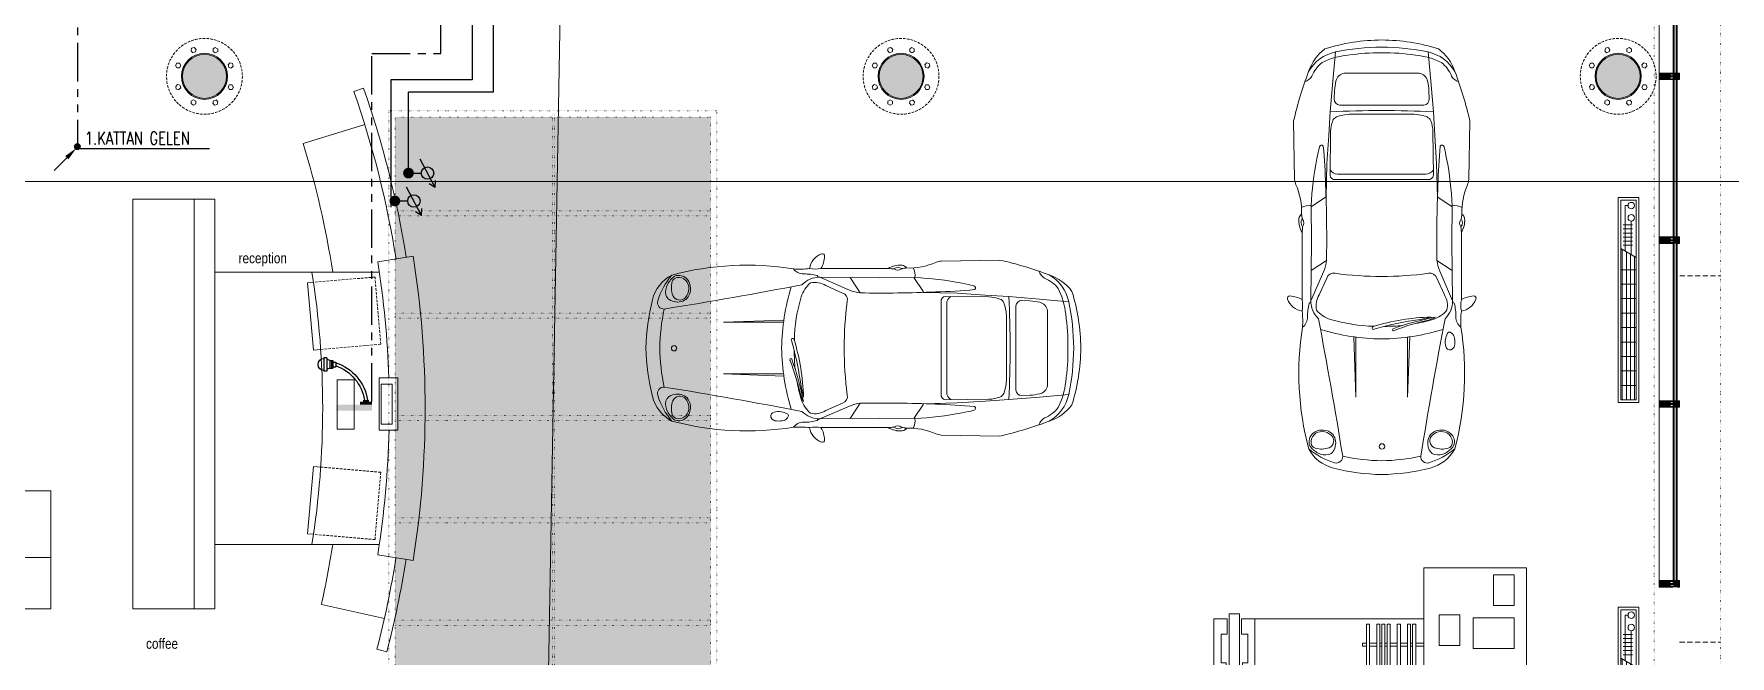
# Model space of a CAD drawing. Extents: x -9058 to 11890, y 0 to 8106.
# Drawn here: x 2339 to 3994, y 1580 to 2187 of the extents above; entities that cross this region are included whole.
import ezdxf
from ezdxf.xclip import XClip

# ---------------------------------------------------------------- set-up
doc = ezdxf.new("R2010")
doc.units = 0
doc.header["$LTSCALE"] = 10
doc.header["$MEASUREMENT"] = 0
doc.header["$XCLIPFRAME"] = 0
for name, pattern in [('DOT2', [0.125, 0, -0.125]), ('HIDDEN', [0.375, 0.25, -0.125]), ('PHANTOM2', [1.25, 0.625, -0.125, 0.125, -0.125, 0.125, -0.125])]:
    doc.linetypes.add(name, pattern=pattern)
doc.layers.get('0').update_dxf_attribs({"color": 9, "lineweight": 9})
for name, color, linetype, lineweight in [('01', 9, 'Continuous', 9), ('03S', 255, 'Continuous', 9), ('04', 9, 'Continuous', 9), ('05', 9, 'Continuous', 9), ('05V', 9, 'Continuous', 9), ('06C', 9, 'Continuous', 9), ('06D', 9, 'Continuous', 9), ('09', 9, 'Continuous', 9), ('10', 9, 'Continuous', 9), ('15', 9, 'Continuous', 9), ('20', 9, 'DOT2', 9), ('21', 9, 'Continuous', 9), ('35', 9, 'Continuous', 9), ('E-10W ACİL ANONS İÇİN HOPARLÖR (SIVAÜSTÜ) (YANGINA DAYANIKLI)', 7, 'Continuous', 30), ('E-AŞAĞIDAN GELEN HAT', 7, 'Continuous', 30), ('E-KABLO', 7, 'Continuous', 30), ('E-MİKROFON', 7, 'Continuous', 30), ('E-SES AYAR ANAHTARI', 7, 'Continuous', 30), ('E-YANGIN', 7, 'Continuous', 30), ('E-YAZI', 7, 'Continuous', 30)]:
    doc.layers.add(name, color=color, linetype=linetype, lineweight=lineweight)
doc.styles.add('ILGAZ', font='txttw.shx')
doc.styles.add('MuuM_TEXT-STANDART', font='ARIALN.TTF')

# ---------------------------------------------------------------- blocks, each defined once
blk = doc.blocks.new('p-prs-kolon-02')
h = blk.add_hatch(color=255)
h.dxf.hatch_style = 1
edge = h.paths.add_edge_path()
edge.add_arc((0, 0), 22.5, 0, 360)
for radius in [22.5, 21.5]:
    blk.add_circle((0, 0), radius)
at = {"layer": '20', "linetype": 'HIDDEN'}
for points in [[(-12.5, 27.5), (-9.9, 28.1), (-8.1, 26.3), (-8.8, 23.8), (-11.3, 23.1), (-13.1, 25), (-12.5, 27.5)], [(10.6, 28.2), (12.9, 26.9), (12.9, 24.3), (10.6, 23), (8.4, 24.3), (8.4, 26.9), (10.6, 28.2)], [(-28.2, 10.6), (-26.9, 12.9), (-24.3, 12.9), (-23, 10.6), (-24.3, 8.4), (-26.9, 8.4), (-28.2, 10.6)], [(27.5, 12.5), (28.1, 9.9), (26.3, 8.1), (23.8, 8.8), (23.1, 11.3), (25, 13.1), (27.5, 12.5)], [(-27.5, -12.5), (-28.1, -9.9), (-26.3, -8.1), (-23.8, -8.8), (-23.1, -11.3), (-25, -13.1), (-27.5, -12.5)], [(28.2, -10.6), (26.9, -12.9), (24.3, -12.9), (23, -10.6), (24.3, -8.4), (26.9, -8.4), (28.2, -10.6)], [(-10.6, -28.2), (-12.9, -26.9), (-12.9, -24.3), (-10.6, -23), (-8.4, -24.3), (-8.4, -26.9), (-10.6, -28.2)], [(12.5, -27.5), (9.9, -28.1), (8.1, -26.3), (8.8, -23.8), (11.3, -23.1), (13.1, -25), (12.5, -27.5)]]:
    blk.add_lwpolyline(points, dxfattribs=at)
blk.add_circle((0, 0), 37, dxfattribs=at)
blk = doc.blocks.new('p-dog-profil_kapali')
at = {"layer": '03S'}
h = blk.add_hatch(color=256, dxfattribs=at)
h.dxf.hatch_style = 1
h.paths.add_polyline_path([(-3.2, 0), (3.2, 0), (3.2, -13.5), (2.2, -13.5), (2.2, -10.5), (1.5, -10.5), (0.5, -11.5), (0.5, -13.5), (1, -13.5), (1, -14.5), (3, -14.5), (3, -16.5), (1, -16.5), (1, -18.5), (1.8, -18.5), (1.8, -17.5), (3.2, -17.5), (3.2, -20), (-3.2, -20), (-3.2, -17.5), (-1.8, -17.5), (-1.8, -18.5), (-1, -18.5), (-1, -16.5), (-3, -16.5), (-3, -14.5), (-1, -14.5), (-1, -13.5), (-0.5, -13.5), (-0.5, -11.5), (-1.5, -10.5), (-2.3, -10.5), (-2.3, -13.5), (-3.2, -13.5)])
for p in [(3, -15.2), (3, -15.8)]:
    blk.add_point(p)
at = {"layer": '10'}
for points in [[(3.2, -10.5), (-3.2, -10.5), (-3.2, 0), (3.2, 0)], [(-1, -13.5), (1, -13.5), (1, -18.5), (-1, -18.5)], [(3.2, -20), (-3.2, -20), (-3.2, -18.5), (3.2, -18.5)]]:
    blk.add_lwpolyline(points, close=True, dxfattribs=at)
for points in [[(-3.3, -10.5), (-2.3, -10.5), (-2.3, -13.5), (-3.2, -13.5)], [(-3.2, -8), (-3.2, -8), (-1.8, -8), (-1.8, -10.5)], [(-3.2, -10.5), (-3.2, -10.5), (3.2, -10.5)], [(-3.2, -13.5), (-3.2, -10.5)], [(-1, -14.5), (-1, -14.5), (-3, -14.5), (-3, -16.5), (-1, -16.5)], [(1.8, -10), (-1.8, -10)], [(-0.5, -17.5), (-0.5, -17.5), (-0.5, -11.5), (-1.5, -10.5), (-1.5, -10.5)], [(1.5, -10.5), (1.5, -10.5), (0.5, -11.5), (0.5, -17.5)], [(1, -14.5), (1, -14.5), (3, -14.5), (3, -16.5), (1, -16.5)], [(3.2, -8), (3.2, -8), (1.8, -8), (1.8, -10.5)], [(3.2, -10.5), (2.2, -10.5), (2.2, -13.5), (3.2, -13.5), (3.2, -10.5)], [(-3.2, -18.5), (-3.2, -17.5), (-1.8, -17.5), (-1.8, -18.5)], [(1, -18.5), (1, -17.5), (-1, -17.5), (-1, -18.5)], [(1.8, -18.5), (1.8, -17.5), (3.2, -17.5), (3.2, -18.5)]]:
    blk.add_lwpolyline(points, dxfattribs=at)
blk = doc.blocks.new('p-cph_cam_dyn1601')
at = {"layer": '06C'}
blk.add_lwpolyline([(3.2, 0), (652.5, 0)], dxfattribs=at)
at = {"layer": '15'}
for points in [[(1, -13.5), (654.7, -13.5)], [(1, -14), (654.7, -14)], [(1, -14.5), (654.7, -14.5)], [(1, -16.5), (654.7, -16.5)], [(1, -17), (654.7, -17)], [(1, -17.5), (654.7, -17.5)]]:
    blk.add_lwpolyline(points, dxfattribs=at)
for p in [(0, 0), (175.7, 0), (335.7, 0), (495.7, 0), (655.7, 0)]:
    blk.add_blockref('p-dog-profil_kapali', p)
blk = doc.blocks.new('A$C38B13A8F')
for p, q in [((280.6, 0), (80.6, 0)), ((80.6, 0), (80.6, -20)), ((280.6, -20), (280.6, 0)), ((80.6, -20), (280.6, -20))]:
    blk.add_line(p, q)
at = {"color": 252}
for p, q in [((229.9, -4), (83, -4)), ((227.5, -8), (83, -8)), ((225.2, -12), (83, -12)), ((222.9, -16), (83, -16)), ((222, -17.5), (230.8, -2.5)), ((257.7, -12.8), (224.8, -12.7)), ((272.8, -6.8), (228.3, -6.8)), ((234.1, -5), (234.1, -14.1)), ((238.1, -5), (238.1, -14.1)), ((242.1, -5), (242.1, -14.1)), ((246, -5), (246, -14.1)), ((250, -5), (250, -14.1)), ((254, -5), (254, -14.1)), ((272.8, -9.6), (272.8, -6.8))]:
    blk.add_line(p, q, dxfattribs=at)
at = {"color": 252, "linetype": 'Continuous'}
for p, q in [((97.2, -17.5), (97.2, -2.5)), ((111.3, -17.5), (111.3, -2.5)), ((125.4, -17.5), (125.4, -2.5)), ((139.5, -17.5), (139.5, -2.5)), ((153.6, -17.5), (153.6, -2.5)), ((167.8, -17.5), (167.8, -2.5)), ((181.9, -17.5), (181.9, -2.5)), ((196, -17.5), (196, -2.5)), ((210.1, -17.5), (210.1, -2.5))]:
    blk.add_line(p, q, dxfattribs=at)
blk.add_lwpolyline([(278.1, -2.5), (278.1, -17.5), (83, -17.5), (83, -2.5)], close=True)
at = {"color": 252}
for centre in [(260.8, -12.8), (272.8, -12.8)]:
    blk.add_circle(centre, 3.18, dxfattribs=at)
blk = doc.blocks.new('prs-plan')
for points in [[(325, 0, 0.073985), (239, 554, 0.153936), (16, 714, 0.035069), (-466, 860), (-1037, 850, 0.080758), (-1089, 837, -0.111291), (-1375, 782, 0.222022), (-1420, 809, 0.155977), (-1555, 777), (-2211, 777, 0.115278), (-2175, 896, 0.541385), (-2206, 919, 0.273922), (-2323, 777, -0.044974), (-2479, 773, 0.105774), (-3667, 713, 0.212201), (-3856, 472, 0.055723), (-3920, 0, 0.055723), (-3856, -472, 0.212201), (-3667, -713, 0.105774), (-2479, -773, -0.044974), (-2323, -777, 0.273922), (-2206, -919, 0.541385), (-2175, -896, 0.115278), (-2211, -777), (-1555, -777, 0.155977), (-1420, -809, 0.222022), (-1375, -782, -0.111291), (-1089, -837, 0.080758), (-1037, -850), (-466, -860, 0.035069), (16, -714, 0.153936), (239, -554, 0.073985)], [(16, -714, -0.035069), (-466, -860), (-1037, -850, -0.080758), (-1089, -837, 0.111291), (-1375, -782, -0.231444), (-1423, -809, -0.153464), (-1555, -777), (-2211, -777, -0.115278), (-2175, -896, -0.541385), (-2206, -919, -0.273922), (-2323, -777, 0.044974), (-2479, -773, -0.105774), (-3667, -713, -0.212201), (-3856, -472, -0.055723), (-3920, 0, -0.055723), (-3856, 472, -0.212201), (-3667, 713, -0.105774), (-2479, 773, 0.044974), (-2323, 777, -0.273922), (-2206, 919, -0.541385), (-2175, 896, -0.115278), (-2211, 777), (-1555, 777, -0.153464), (-1423, 809, -0.231444), (-1375, 782, 0.111291), (-1089, 837, -0.080758), (-1037, 850), (-466, 860, -0.035069), (16, 714, -0.153936), (239, 554, -0.073985), (325, 0, -0.073985), (239, -554, -0.153936)], [(-3507, 501, 0.318262), (-3515, 669, 0.336631), (-3640, 702, 0.107863), (-3709, 621, 0.176217), (-3724, 519, 0.204198), (-3692, 473, 0.234058), (-3559, 459, 0.162353)], [(-3534, 494, 0.163341), (-3500, 577, 0.213722), (-3531, 661, 0.243766), (-3617, 689, 0.291481), (-3662, 649, 0.158425), (-3657, 514, 0.556548)], [(-1039, 0), (-1039, -452, 0.388823), (-996, -505), (-571, -500, 0.078172), (-465, -479, 0.196108), (-427, -443, 0.096829), (-399, -274), (-399, 0), (-399, 274, 0.096829), (-427, 443, 0.196108), (-465, 479, 0.078172), (-571, 500), (-996, 505, 0.388823), (-1039, 452)], [(-310, 0), (-310, -411, 0.407574), (-250, -463), (-171, -461, 0.03281), (-76, -447, 0.311096), (0, -366), (0, 0), (0, 366, 0.311096), (-76, 447, 0.03281), (-171, 461), (-250, 463, 0.407574), (-310, 411)], [(-2381, -481, 0.066931), (-2474, 85, 1.115799), (-2500, 74, -0.036962), (-2415, -309, 0.02456)], [(-2496, -110, -0.043566), (-2383, -521, -0.084927), (-2410, -455, 0.037508), (-2512, -123, -1.353737)], [(-3507, -501, -0.318262), (-3515, -669, -0.336631), (-3640, -702, -0.107863), (-3709, -621, -0.176217), (-3724, -519, -0.204198), (-3692, -473, -0.234058), (-3559, -459, -0.162353)], [(-3534, -494, -0.163341), (-3500, -577, -0.213722), (-3531, -661, -0.243766), (-3617, -689, -0.291481), (-3662, -649, -0.158425), (-3657, -514, -0.556548)], [(-2530, -669, 0.383263), (-2540, -641, 0.054412), (-2600, -623, 0.109062), (-2669, -625, 0.400423), (-2701, -674, 0.320332), (-2644, -712, 0.05979), (-2571, -708, 0.197788)]]:
    blk.add_lwpolyline(points, format="xyb", close=True)
for points in [[(-3667, 713, 0.101535), (-3804, 461, 0.52292), (-3741, 381, 0.007101), (-2397, 618, -0.204495), (-2222, 692), (-1644, 685), (-1295, 688, -0.038718), (-833, 633, -0.010841), (-718, 608, -0.648), (-711, 571, -0.015753), (-1092, 548, -0.014486), (-1829, 539, -0.071916), (-1933, 566), (-2222, 692)], [(-2479, 773, 0.242846), (-2380, 724, -0.066443), (-2247, 708, 0.284222), (-2222, 692, 0.284222)], [(-1295, 688, 0.192613), (-1311, 783, 0.192613)], [(-84, -751, -0.178742), (-28, -682, 0.128631), (105, -582, 0.089194), (178, -330, 0.036776), (200, 0, 0.036776), (178, 330, 0.089194), (105, 582, 0.128631), (-28, 682, -0.178742), (-84, 751)], [(16, 714, -0.211518), (208, 453, -0.047818), (256, 0, -0.047818), (208, -453, -0.211518), (16, -714, -0.211518)], [(-2502, -598, -0.070312), (-2595, 0, -0.070312), (-2502, 598)], [(-2449, -305, 0.031083), (-2404, -500, 0.14503), (-2314, -637, 0.190771), (-2163, -611), (-2000, -537, 0.400838), (-1954, -456, -0.031829), (-1985, 0, -0.031829), (-1954, 456, 0.400838), (-2000, 537), (-2163, 611, 0.190771), (-2314, 637, 0.14503), (-2404, 500, 0.06672), (-2471, 77)], [(-1214, -544), (-880, -536), (-607, -518), (-378, -504, 0.016855), (-365, 0, 0.016855), (-378, 504), (-607, 518), (-880, 536), (-1214, 544)], [(-943, -504, -0.278411), (-984, -432), (-984, 0), (-984, 432, -0.278411), (-943, 504)], [(-3741, -381, -0.051873), (-3784, 0, -0.051873), (-3741, 381)], [(-2472, -27, 0.027717), (-2463, -205, 0.14503)], [(-3667, -713, -0.101535), (-3804, -461, -0.52292), (-3741, -381, -0.007101), (-2397, -618, 0.204495), (-2222, -692), (-1644, -685), (-1295, -688, 0.038718), (-833, -633, 0.010841), (-718, -608, 0.648), (-711, -571, 0.015753), (-1092, -548, 0.014486), (-1829, -539, 0.071916), (-1933, -566), (-2222, -692)], [(-2479, -773, -0.242846), (-2380, -724, 0.066443), (-2247, -708, -0.284222), (-2222, -692, -0.284222)], [(-1295, -688, -0.192613), (-1311, -783, -0.192613)]]:
    blk.add_lwpolyline(points, format="xyb")
for points in [[(-1829, 539), (-1926, 688)], [(-1210, 548), (-1305, 688)], [(208, 453), (-77, 479), (-378, 504)], [(-2577, 253), (-3163, 253), (-2574, 273)], [(-2577, -253), (-3163, -253), (-2574, -273)], [(208, -453), (-77, -479), (-378, -504)], [(-1829, -539), (-1926, -688)], [(-1210, -548), (-1305, -688)]]:
    blk.add_lwpolyline(points)
blk.add_circle((-3645, -2), 26.6)
for centre, radius, start, end in [((-2267, 1072), 300, 259.298, 280.702), ((-1480, 1337), 564, 262.3343, 268.0614), ((-1459, 726), 61.9, 53.34, 130.5245), ((-1462, 820), 60, 231.9068, 311.9577), ((-1480, 1337), 564, 275.8996, 280.6987), ((-2267, -1072), 300, 79.298, 100.702), ((-1480, -1337), 564, 91.9386, 97.6657), ((-1462, -820), 60, 48.0423, 128.0932), ((-1459, -726), 61.9, 229.4755, 306.66), ((-1480, -1337), 564, 79.3013, 84.1004)]:
    blk.add_arc(centre, radius, start, end)
blk = doc.blocks.new('p-cam ısıklık')
at = {"layer": '09'}
h = blk.add_hatch(dxfattribs=at)
h.set_pattern_fill('DOTS', color=256, scale=5)
h.set_pattern_definition([(0, (-3005.0576, -612.123), (3.96875, 7.9375), [0, -7.9375])])
h.paths.add_polyline_path([(-6, 6), (-6, 1494), (-314, 1494), (-314, 6)])
for points in [[(-320, 0), (-320, 1500), (0, 1500), (0, 0)], [(-314, 6), (-314, 1494), (-6, 1494), (-6, 6)], [(-6, 1397.5), (-314, 1397.5), (-314, 1402.5), (-6, 1402.5)], [(-6, 1297.5), (-314, 1297.5), (-314, 1302.5), (-6, 1302.5)], [(-6, 1197.5), (-314, 1197.5), (-314, 1202.5), (-6, 1202.5)], [(-6, 1097.5), (-314, 1097.5), (-314, 1102.5), (-6, 1102.5)], [(-6, 997.5), (-314, 997.5), (-314, 1002.5), (-6, 1002.5)], [(-6, 897.5), (-314, 897.5), (-314, 902.5), (-6, 902.5)], [(-6, 797.5), (-314, 797.5), (-314, 802.5), (-6, 802.5)], [(-6, 697.5), (-314, 697.5), (-314, 702.5), (-6, 702.5)], [(-6, 597.5), (-314, 597.5), (-314, 602.5), (-6, 602.5)], [(-6, 497.5), (-314, 497.5), (-314, 502.5), (-6, 502.5)], [(-6, 397.5), (-314, 397.5), (-314, 402.5), (-6, 402.5)], [(-6, 297.5), (-314, 297.5), (-314, 302.5), (-6, 302.5)], [(-6, 197.5), (-314, 197.5), (-314, 202.5), (-6, 202.5)], [(-6, 97.5), (-314, 97.5), (-314, 102.5), (-6, 102.5)]]:
    blk.add_lwpolyline(points, close=True)
for points in [[(-160.1, 6), (-160.3, 1498.5)], [(-158.1, 6), (-158.3, 1498.5)]]:
    blk.add_lwpolyline(points)
blk = doc.blocks.new('10_MİKROFON')
at = {"layer": 'E-MİKROFON', "color": 3, "linetype": 'Continuous'}
for p, q in [((258, 518), (222, 518)), ((222, 518), (222, 460)), ((258, 460), (222, 460)), ((294, 537), (258, 537)), ((258, 537), (258, 442)), ((294, 442), (258, 442)), ((276, 537), (276, 442)), ((294, 537), (331, 553)), ((294, 537), (294, 442)), ((294, 442), (331, 426)), ((331, 571), (367, 571)), ((331, 571), (331, 408)), ((367, 571), (367, 408)), ((331, 408), (367, 408))]:
    blk.add_line(p, q, dxfattribs=at)
for centre, radius, start, end in [((396, -29), 566, 107.9317, 171.5065), ((396, -29), 530, 109.2064, 170.9199), ((367, 489), 72.6, 270, 90)]:
    blk.add_arc(centre, radius, start, end, dxfattribs=at)
for points in [[(-73, 36), (-218, 36), (-73, 0), (-218, 0)], [(218, 0), (-218, 0), (218, -73), (-218, -73)], [(-109, 54), (-109, 36), (-181, 54), (-181, 36)]]:
    blk.add_solid(points, dxfattribs=at)
blk = doc.blocks.new('p-porsche-satışstand-s')
for p, q in [((280, -45), (290, -45)), ((280, -185), (280, -45)), ((290, -185), (290, -45)), ((265, -50), (100, -50)), ((265, -50), (265, -180)), ((265, -180), (265, -50)), ((265, -50), (278, -50)), ((272, -65), (278, -65)), ((272, -93), (272, -65)), ((278, -65), (278, -50)), ((292, -50), (305, -50)), ((292, -65), (292, -50)), ((292, -65), (298, -65)), ((298, -93), (298, -65)), ((305, -180), (305, -50)), ((272, -93), (277, -93)), ((277, -101), (277, -93)), ((293, -93), (298, -93)), ((293, -101), (293, -93)), ((0, -100), (0, -180)), ((272, -101), (277, -101)), ((272, -129), (272, -101)), ((293, -101), (298, -101)), ((298, -129), (298, -101)), ((277, -129), (272, -129)), ((277, -137), (277, -129)), ((298, -129), (293, -129)), ((293, -137), (293, -129)), ((277, -137), (272, -137)), ((272, -165), (272, -137)), ((298, -137), (293, -137)), ((298, -165), (298, -137)), ((278, -165), (272, -165)), ((278, -180), (278, -165)), ((298, -165), (292, -165)), ((292, -180), (292, -165)), ((265, -180), (0, -180)), ((0, -266), (0, -180)), ((130, -266), (130, -180)), ((278, -180), (265, -180)), ((305, -180), (292, -180)), ((290, -185), (280, -185)), ((-5, -291), (-5, -281)), ((-5, -281), (135, -281)), ((0, -266), (130, -266)), ((0, -279), (0, -266)), ((0, -279), (15, -279)), ((15, -279), (15, -273)), ((15, -273), (43, -273)), ((43, -278), (43, -273)), ((43, -278), (51, -278)), ((51, -278), (51, -273)), ((51, -273), (79, -273)), ((79, -273), (79, -278)), ((79, -278), (87, -278)), ((87, -273), (87, -278)), ((87, -273), (115, -273)), ((115, -273), (115, -279)), ((115, -279), (130, -279)), ((130, -266), (130, -279)), ((135, -281), (135, -291)), ((-5, -291), (135, -291)), ((0, -306), (0, -293)), ((0, -293), (15, -293)), ((15, -299), (15, -293)), ((43, -299), (43, -294)), ((43, -294), (51, -294)), ((51, -299), (51, -294)), ((79, -294), (79, -299)), ((79, -294), (87, -294)), ((87, -294), (87, -299)), ((115, -293), (115, -299)), ((115, -293), (130, -293)), ((130, -293), (130, -306)), ((0, -306), (130, -306)), ((15, -299), (43, -299)), ((51, -299), (79, -299)), ((87, -299), (115, -299))]:
    blk.add_line(p, q)
for points in [[(0, 0), (100, 0), (100, -100), (0, -100)], [(12, -7), (32, -7), (32, -37), (12, -37)], [(12, -49), (52, -49), (52, -79), (12, -79)], [(65, -46), (85, -46), (85, -76), (65, -76)], [(108, -100), (111, -100), (111, -55), (108, -55)], [(113, -100), (116, -100), (116, -55), (113, -55)], [(123, -100), (126, -100), (126, -55), (123, -55)], [(133, -100), (136, -100), (136, -55), (133, -55)], [(138, -100), (141, -100), (141, -55), (138, -55)], [(143, -100), (146, -100), (146, -55), (143, -55)], [(153, -100), (156, -100), (156, -55), (153, -55)], [(253.9, -219.4), (288.9, -219.4), (288.9, -254.4), (253.9, -254.4)]]:
    blk.add_lwpolyline(points, close=True)
for points in [[(108, -73.5), (100, -73.5), (100, -76.5), (108, -76.5)], [(113, -73.5), (111, -73.5)], [(111, -76.5), (113, -76.5)], [(123, -73.5), (116, -73.5)], [(116, -76.5), (123, -76.5)], [(133, -73.5), (126, -73.5)], [(126, -76.5), (133, -76.5)], [(138, -73.5), (136, -73.5)], [(136, -76.5), (138, -76.5)], [(143, -73.5), (141, -73.5)], [(141, -76.5), (143, -76.5)], [(153, -73.5), (146, -73.5)], [(146, -76.5), (153, -76.5)], [(156, -76.5), (160, -76.5), (160, -73.5), (156, -73.5)], [(288.9, -226), (305, -226), (305, -306), (225, -306), (225, -226), (253.9, -226)]]:
    blk.add_lwpolyline(points)
blk = doc.blocks.new('m-prs-danışma dolabıy')
blk.add_lwpolyline([(20, 200), (0, 200), (0, -200), (20, -200), (20, 200)])
blk = doc.blocks.new('p-prs-danışma')
blk.add_line((-237.8, -320.5), (-235.3, -310.9))
for points in [[(-133, -152.5), (-133, -247.5)], [(133, -152.5), (-133, -152.5)], [(133, -152.5), (133, -247.5)], [(-133, -247.5), (-133, -313.2)], [(-123.1, -249), (-122.6, -243.2), (-56.8, -248.8), (-57.4, -256)], [(123.1, -249), (122.6, -243.2), (56.8, -248.8), (57.4, -256)], [(133, -247.5), (133, -313.2)], [(-143.1, -311.7), (-148.6, -346.3)], [(143.1, -311.7), (148.6, -346.3)]]:
    blk.add_lwpolyline(points)
for points in [[(277.2, -298.9), (277.2, -298.9), (258.6, -238.7, -0.036977), (133, -267.7)], [(-205.3, -318.1), (-191.5, -256.7, 0.017051), (-133, -267.7)], [(147.5, -339.4, 0.045105), (312.6, -297.8), (312.6, -297.8), (309.3, -288.3, -0.045105), (145.9, -329.5, -0.045105)]]:
    blk.add_lwpolyline(points, format="xyb")
at = {"linetype": 'HIDDEN'}
for points in [[(-57.4, -256), (-62.5, -314.6), (-128.2, -309), (-123.1, -249)], [(57.4, -256), (62.5, -314.6), (128.2, -309), (123.1, -249)]]:
    blk.add_lwpolyline(points, dxfattribs=at)
for points in [[(-20.3, -272), (27.7, -272), (27.7, -288.5), (-20.3, -288.5)], [(-21.2, -313.1), (29.7, -313.1), (29.7, -331.1), (-21.2, -331.1)], [(-15.5, -314.9), (23.6, -314.9), (23.6, -325.7), (-15.5, -325.7)]]:
    blk.add_lwpolyline(points, close=True)
for radius, start, end in [(852.5, 261.0246, 278.9754), (935.5, 255.4333, 261.0246), (917.5, 261.0246, 268.678), (917.5, 271.8521, 278.9754), (945.5, 255.4333, 261.0246), (952.5, 261.0246, 278.9754)]:
    blk.add_arc((0, 594.6), radius, start, end)
blk = doc.blocks.new('*U693')
blk.add_lwpolyline([(35, 30), (-365, 30), (-365, -30), (35, -30), (35, 30)])
blk = doc.blocks.new('p-sandalye-01')
blk.add_lwpolyline([(-5, -25), (-5, -25), (-25, -25, -1), (-25, 25), (-5, 25), (-5, 25)], format="xyb", close=True)
blk.add_point((0, 0.1))
blk = doc.blocks.new('p-bar_porsche')
at = {"layer": '05', "ltscale": 0.5}
for points in [[(0, 80), (50, 80), (50, 190), (350, 190), (350, 130), (400, 130), (400, 240), (0, 240), (0, 80)], [(50, 80), (115, 80), (115, 130), (400, 130), (400, 190)]]:
    blk.add_lwpolyline(points, dxfattribs=at)
at = {"layer": '05V', "ltscale": 0.5}
for points in [[(50, 190), (0, 240)], [(350, 190), (400, 240)]]:
    blk.add_lwpolyline(points, dxfattribs=at)
at = {"layer": '05', "extrusion": (0, 0, -1), "zscale": -1, "rotation": 270}
for p in [(-40, 240), (-120, 240), (-200, 240), (-280, 240), (-360, 240)]:
    blk.add_blockref('p-sandalye-01', p, dxfattribs=at)
at = {"layer": '05', "rotation": 180}
blk.add_blockref('*U693', (35, -30), dxfattribs=at)
blk = doc.blocks.new('100_SES AYAR ANAHTARI')
at = {"layer": 'E-SES AYAR ANAHTARI', "color": 4}
for p, q in [((1.78, 3.25), (-1.69, 1.43)), ((1.78, 3.25), (0.92, 3.28)), ((1.78, 3.25), (1.31, 2.53)), ((0, 0), (0, 1.56))]:
    blk.add_line(p, q, dxfattribs=at)
blk.add_circle((0, 2.32), 0.756, dxfattribs=at)
blk = doc.blocks.new('100_AŞAĞIDAN GELEN HAT')
at = {"layer": 'E-AŞAĞIDAN GELEN HAT', "color": 3, "linetype": 'Continuous'}
blk.add_line((-2.07, -2.17), (-4.55, -4.64), dxfattribs=at)
at = {"layer": 'E-AŞAĞIDAN GELEN HAT', "color": 4, "linetype": 'Continuous', "const_width": 0.675}
blk.add_lwpolyline([(-0.34, 0, 1), (0.34, 0, 1)], format="xyb", close=True, dxfattribs=at)
at = {"layer": 'E-AŞAĞIDAN GELEN HAT', "color": 3, "linetype": 'Continuous'}
blk.add_solid([(-2.39, -1.85), (-1.76, -2.49), (-0.16, -0.26)], dxfattribs=at)

msp = doc.modelspace()

# ---------------------------------------------------------------- linework, layer by layer
at = {"layer": '06D'}
msp.add_lwpolyline([(3925.06, 2181.62), (3925.06, 1650.49)], dxfattribs=at)
at = {"layer": '20'}
msp.add_lwpolyline([(3005.06, 347.61), (3005.06, 632.12), (3070.06, 632.14), (3070.12, 417.52, 0.3674516), (3920.06, 1315.86), (3920.26, 2309.12), (3985.06, 2309.12), (3984.83, 1313.52, -0.388173), (3005.06, 347.61, -142.7307254)], format="xyb", dxfattribs=at)
at = {"layer": '20', "linetype": 'HIDDEN', "ltscale": 2}
for points in [[(3945.12, 1950.93), (3985.12, 1950.93)], [(3945.05, 1593.17), (3985.22, 1593.18)]]:
    msp.add_lwpolyline(points, dxfattribs=at)
at = {"layer": '21'}
for points in [[(2816.67, 202.13), (2856.61, 2447.69), (2711.28, 2447.69), (2711.28, 4020.46)], [(1334.7, 2043.03), (4353.45, 2043.03)]]:
    msp.add_lwpolyline(points, dxfattribs=at)
at = {"layer": 'E-10W ACİL ANONS İÇİN HOPARLÖR (SIVAÜSTÜ) (YANGINA DAYANIKLI)', "color": 4, "linetype": 'PHANTOM2', "ltscale": 6}
for p, q in [((2735.71, 2168), (2735.71, 3076.04)), ((2668.5, 1828.22), (2668.5, 2168)), ((2668.5, 2168), (2735.71, 2168))]:
    msp.add_line(p, q, dxfattribs=at)
at = {"layer": 'E-10W ACİL ANONS İÇİN HOPARLÖR (SIVAÜSTÜ) (YANGINA DAYANIKLI)', "color": 5, "linetype": 'PHANTOM2', "ltscale": 6}
msp.add_line((2381.01, 2928.44), (2381.01, 2077.21), dxfattribs=at)
at = {"layer": 'E-KABLO', "color": 3, "ltscale": 10}
for p, q in [((2766.28, 2332.25), (2766.28, 2142.6)), ((2786.94, 2318.3), (2786.94, 2130.55)), ((2766.28, 2142.6), (2686.94, 2142.6)), ((2686.94, 2142.6), (2686.94, 2018)), ((2786.94, 2130.55), (2704.24, 2130.55)), ((2704.24, 2054), (2704.24, 2130.55))]:
    msp.add_line(p, q, dxfattribs=at)
at = {"layer": 'E-KABLO', "color": 4, "const_width": 5.25}
for points in [[(2701.62, 2051.37, 1), (2706.87, 2051.37, 1)], [(2688.29, 2024.13, 1), (2693.54, 2024.13, 1)]]:
    msp.add_lwpolyline(points, format="xyb", close=True, dxfattribs=at)
at = {"layer": 'E-YANGIN'}
msp.add_line((2381.01, 2075.52), (2510.04, 2075.52), dxfattribs=at)

# ---------------------------------------------------------------- block references
at = {"rotation": 90}
msp.add_blockref('p-cph_cam_dyn1601', (3925.06, 1650.12), dxfattribs=at)
at = {"layer": '01'}
for p in [(2505.06, 2145.87), (3185.06, 2145.87), (3885.06, 2145.87)]:
    msp.add_blockref('p-prs-kolon-02', p, dxfattribs=at)
at = {"layer": '04', "xscale": 0.1, "yscale": 0.1, "zscale": 0.1, "rotation": 90}
msp.add_blockref('prs-plan', (3654.25, 2148.85), dxfattribs=at)
at = {"layer": '04', "xscale": 0.1, "yscale": 0.1, "zscale": 0.1}
msp.add_blockref('prs-plan', (3327.96, 1880.46), dxfattribs=at)
at = {"layer": '05', "color": 1, "rotation": 90}
msp.add_blockref('p-prs-danışma', (2362.56, 1821.63), dxfattribs=at)
at = {"layer": '05', "rotation": 90}
msp.add_blockref('p-bar_porsche', (2435.06, 1625.87), dxfattribs=at)
at = {"layer": '05'}
msp.add_blockref('m-prs-danışma dolabıy', (2495.06, 1825.87), dxfattribs=at)
ref = msp.add_blockref('p-porsche-satışstand-s', (3795.41, 1665.87), dxfattribs=dict(at, xscale=-1))
XClip(ref).set_block_clipping_path([(-88.7617665652, -392.8478105935), (374.1227334348, 71.9685894065)])
at = {"layer": '20'}
msp.add_blockref('p-cam ısıklık', (3005.06, 612.12), dxfattribs=at)
at = {"layer": '35', "rotation": 90}
for p in [(3885.05, 1746.81), (3885.05, 1346.81)]:
    msp.add_blockref('A$C38B13A8F', p, dxfattribs=at)
at = {"layer": 'E-AŞAĞIDAN GELEN HAT', "xscale": 5, "yscale": 5, "zscale": 5}
msp.add_blockref('100_AŞAĞIDAN GELEN HAT', (2381.01, 2077.21), dxfattribs=at)
at = {"layer": 'E-MİKROFON', "color": 6, "linetype": 'Continuous', "xscale": -0.08, "yscale": 0.08, "zscale": 0.08}
msp.add_blockref('10_MİKROFON', (2651.07, 1825.31), dxfattribs=at)
at = {"layer": 'E-SES AYAR ANAHTARI', "xscale": 8, "yscale": 8, "zscale": 8, "rotation": 270}
for p in [(2704.24, 2051.37), (2690.91, 2024.13)]:
    msp.add_blockref('100_SES AYAR ANAHTARI', p, dxfattribs=at)

# ---------------------------------------------------------------- texts
at = {"layer": '21', "char_height": 10, "width": 202.1826, "attachment_point": 1, "style": 'MuuM_TEXT-STANDART'}
for s, insert in [('\\pt13.333;reception', (2538.43, 1973.28)), ('\\pt13.333;coffee', (2448.06, 1596.77))]:
    msp.add_mtext(s, dxfattribs=dict(at, insert=insert))
at = {"layer": 'E-YAZI', "color": 3, "style": 'ILGAZ', "width": 0.75}
msp.add_text('1.KATTAN GELEN', height=12.5, dxfattribs=at).set_placement((2388.27, 2079.18))

doc.saveas('drawing.dxf')
